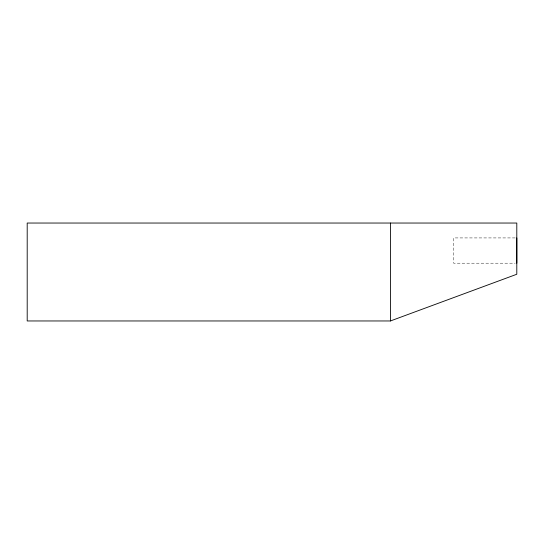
<?xml version="1.0" encoding="UTF-8"?>
<svg xmlns="http://www.w3.org/2000/svg" width="544" height="544" viewBox="0 0 544 544"><rect width="100%" height="100%" fill="white"/><g stroke="black" fill="none" stroke-linecap="round" stroke-linejoin="round"><path stroke-width="0.41" stroke-dasharray="2.72 2.04" d="M515.114 237.925L453.628 237.925L453.628 263.194L515.114 263.194"/><path stroke-width="0.82" d="M390.449 320.96L516.8 274.251L516.8 223.04L27.2 223.04L27.2 320.96L390.449 320.96L390.449 223.04M516.8 237.925L516.8 263.194"/></g></svg>
